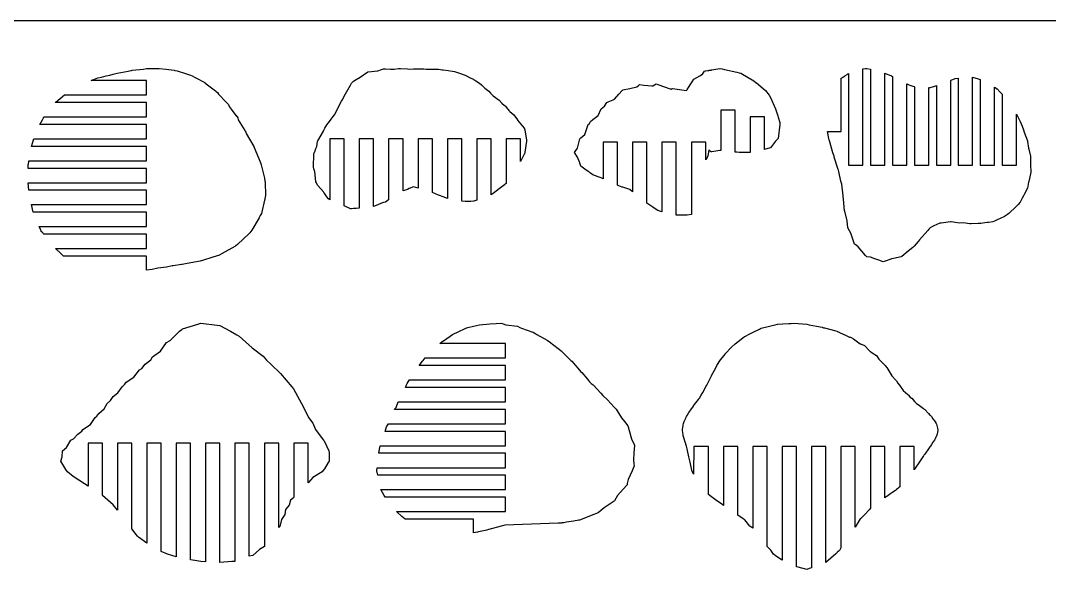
# Model space of a CAD drawing. Header units: metres. Extents: x 0 to 600, y 0 to 300.
# Drawn here: x 211.4 to 426.4, y 185.4 to 300 of the extents above; entities that cross this region are included whole.
import ezdxf

# ---------------------------------------------------------------- set-up
doc = ezdxf.new("R2010")
doc.units = ezdxf.units.M

msp = doc.modelspace()

# ---------------------------------------------------------------- linework, layer by layer
at = {"layer": 'sheet_boundary'}
msp.add_line((0, 300), (600, 300), dxfattribs=at)
at = {"layer": 'X-10-1'}
for p, q in [((352.112934, 287.743742), (353.368977, 288.482995)), ((353.368977, 288.482995), (353.599639, 288.618752)), ((353.599639, 288.618752), (353.91535, 288.804566)), ((353.91535, 288.804566), (354.369368, 289.468612)), ((354.369368, 289.468612), (354.5566, 289.498715)), ((354.5566, 289.498715), (355.021525, 289.573466)), ((355.021525, 289.573466), (355.22749, 289.606581)), ((355.22749, 289.606581), (355.2964, 289.61766)), ((355.2964, 289.61766), (355.307833, 289.619499)), ((355.307833, 289.619499), (355.452597, 289.642774)), ((355.452597, 289.642774), (355.505295, 289.651247)), ((355.505295, 289.651247), (355.69844, 289.682301)), ((355.69844, 289.682301), (355.801676, 289.698899)), ((355.801676, 289.698899), (355.859265, 289.708158)), ((355.859265, 289.708158), (357.533472, 289.977338)), ((357.533472, 289.977338), (357.583556, 290)), ((357.583556, 290), (358.002156, 289.909338)), ((358.002156, 289.909338), (358.480012, 289.805843)), ((358.480012, 289.805843), (361.120101, 289.234044)), ((361.120101, 289.234044), (361.547637, 289.120667)), ((361.547637, 289.120667), (361.569167, 289.114957)), ((361.569167, 289.114957), (361.898476, 289.027629)), ((361.898476, 289.027629), (364.612984, 287.443453)), ((338.741619, 285.835101), (340.212549, 286.152353)), ((340.212549, 286.152353), (340.516021, 286.41796)), ((340.516021, 286.41796), (340.771822, 286.641845)), ((340.771822, 286.641845), (341.681872, 286.544586)), ((341.681872, 286.544586), (343.318399, 286.369686)), ((343.318399, 286.369686), (343.521432, 286.347987)), ((343.521432, 286.347987), (344.21706, 286.814102)), ((344.21706, 286.814102), (344.564215, 286.689028)), ((344.564215, 286.689028), (347.145118, 285.759175)), ((350.731154, 285.627374), (351.761043, 287.204777)), ((351.761043, 287.204777), (352.112934, 287.743742)), ((364.612984, 287.443453), (365.132111, 287.010982)), ((365.132111, 287.010982), (365.176691, 286.973844)), ((365.176691, 286.973844), (367.073371, 285.393769)), ((335.542164, 283.614254), (336.41491, 284.602511)), ((336.41491, 284.602511), (337.113682, 285.393769)), ((337.113682, 285.393769), (337.247618, 285.464402)), ((337.247618, 285.464402), (337.300399, 285.524256)), ((337.300399, 285.524256), (338.741619, 285.835101)), ((347.145118, 285.759175), (347.338074, 285.689657)), ((347.338074, 285.689657), (347.551052, 285.818284)), ((347.551052, 285.818284), (347.57894, 285.814669)), ((347.57894, 285.814669), (347.645203, 285.806078)), ((347.645203, 285.806078), (350.587817, 285.424568)), ((350.587817, 285.424568), (350.610295, 285.442263)), ((350.610295, 285.442263), (350.731154, 285.627374)), ((367.073371, 285.393769), (367.861974, 284.4185)), ((367.861974, 284.4185), (368.092611, 283.933937)), ((368.092611, 283.933937), (369.206504, 281.593667)), ((332.726707, 281.593668), (333.460403, 282.14358)), ((333.460403, 282.14358), (333.941296, 282.904017)), ((333.941296, 282.904017), (334.177636, 283.008871)), ((334.177636, 283.008871), (335.245926, 283.482825)), ((335.245926, 283.482825), (335.542164, 283.614254)), ((331.016718, 279.340235), (332.093274, 280.155658)), ((332.093274, 280.155658), (332.726707, 281.593668)), ((360.733449, 281.273416), (357.733449, 281.273416)), ((357.733449, 281.273416), (357.733449, 272.904171)), ((360.733449, 272.535034), (360.733449, 281.273416)), ((366.876075, 279.93278), (363.876075, 279.93278)), ((363.876075, 279.93278), (363.876075, 272.480947)), ((366.876075, 273.057818), (366.876075, 279.93278)), ((369.206504, 281.593667), (369.644074, 280.079795)), ((369.644074, 280.079795), (369.710855, 279.848754)), ((369.710855, 279.848754), (370.046764, 278.686599)), ((329.360863, 276.233506), (330.032884, 278.307899)), ((330.032884, 278.307899), (330.288713, 278.506526)), ((330.288713, 278.506526), (330.510029, 278.956451)), ((330.510029, 278.956451), (331.016718, 279.340235)), ((370.046764, 278.300459), (369.710855, 275.3853)), ((370.046764, 278.686599), (370.047621, 278.307899)), ((370.047621, 278.307899), (370.046764, 278.300459)), ((327.773567, 273.33452), (328.251675, 275.314085)), ((328.251675, 275.314085), (328.270431, 275.329632)), ((328.270431, 275.329632), (328.517139, 275.534131)), ((328.517139, 275.534131), (329.360863, 276.233506)), ((369.644074, 275.314085), (369.206504, 274.791492)), ((369.710855, 275.3853), (369.644074, 275.314085)), ((327.158111, 272.453277), (327.773567, 273.33452)), ((336.162942, 274.642344), (333.162942, 274.642344)), ((333.162942, 274.642344), (333.162942, 266.985753)), ((336.162942, 265.628572), (336.162942, 274.642344)), ((342.305569, 274.642344), (339.305569, 274.642344)), ((339.305569, 274.642344), (339.305569, 264.261208)), ((342.305569, 261.901784), (342.305569, 274.642344)), ((348.448195, 274.642344), (345.448195, 274.642344)), ((345.448195, 274.642344), (345.448195, 260.047213)), ((348.448195, 259.403456), (348.448195, 274.642344)), ((354.590822, 274.642344), (351.590822, 274.642344)), ((351.590822, 274.642344), (351.590822, 259.485415)), ((354.590822, 270.943787), (354.590822, 274.642344)), ((367.073371, 273.123232), (366.876075, 273.057818)), ((367.861974, 273.384694), (367.073371, 273.123232)), ((368.092611, 273.461162), (367.861974, 273.384694)), ((369.206504, 274.791492), (368.092611, 273.461162)), ((327.773567, 271.472927), (327.158111, 272.453277)), ((328.251675, 270.263815), (327.773567, 271.472927)), ((355.021525, 271.654734), (354.590822, 270.943787)), ((355.22749, 272.977133), (355.021525, 271.654734)), ((355.2964, 272.918056), (355.22749, 272.977133)), ((355.307833, 272.908255), (355.2964, 272.918056)), ((355.452597, 272.784149), (355.307833, 272.908255)), ((355.505295, 272.738971), (355.452597, 272.784149)), ((355.69844, 272.573388), (355.505295, 272.738971)), ((355.801676, 272.590169), (355.69844, 272.573388)), ((355.859265, 272.59953), (355.801676, 272.590169)), ((357.533472, 272.871666), (355.859265, 272.59953)), ((357.583556, 272.879807), (357.533472, 272.871666)), ((357.733449, 272.904171), (357.583556, 272.879807)), ((361.120101, 272.505645), (360.733449, 272.535034)), ((361.547637, 272.473149), (361.120101, 272.505645)), ((361.569167, 272.468063), (361.547637, 272.473149)), ((361.898476, 272.469902), (361.569167, 272.468063)), ((363.876075, 272.480947), (361.898476, 272.469902)), ((328.270431, 270.216382), (328.251675, 270.263815)), ((328.517139, 269.59247), (328.270431, 270.216382)), ((329.360863, 268.988953), (328.517139, 269.59247)), ((330.032884, 268.508256), (329.360863, 268.988953)), ((330.288713, 268.32526), (330.032884, 268.508256)), ((330.510029, 268.166953), (330.288713, 268.32526)), ((331.016718, 267.804518), (330.510029, 268.166953)), ((332.093274, 267.393821), (331.016718, 267.804518)), ((332.726707, 267.152173), (332.093274, 267.393821)), ((333.162942, 266.985753), (332.726707, 267.152173)), ((336.41491, 265.482454), (336.162942, 265.628572)), ((337.113682, 265.248373), (336.41491, 265.482454)), ((337.247618, 265.203506), (337.113682, 265.248373)), ((337.300399, 265.185824), (337.247618, 265.203506)), ((338.741619, 264.70303), (337.300399, 265.185824)), ((339.305569, 264.261208), (338.741619, 264.70303)), ((343.318399, 261.19295), (342.305569, 261.901784)), ((343.521432, 261.051599), (343.318399, 261.19295)), ((344.21706, 260.567303), (343.521432, 261.051599)), ((344.564215, 260.325614), (344.21706, 260.567303)), ((345.448195, 260.047213), (344.564215, 260.325614)), ((350.587817, 259.355783), (348.448195, 259.403456)), ((350.610295, 259.355282), (350.587817, 259.355783)), ((350.731154, 259.347187), (350.610295, 259.355282)), ((351.590822, 259.485415), (350.731154, 259.347187))]:
    msp.add_line(p, q, dxfattribs=at)
at = {"layer": 'X-2'}
for p, q in [((281.553035, 287.681185), (282.351368, 288.208367)), ((282.351368, 288.208367), (284.011822, 289.304855)), ((284.011822, 289.304855), (284.07726, 289.312337)), ((284.07726, 289.312337), (286.077667, 289.541062)), ((286.077667, 289.541062), (286.862991, 289.812668)), ((286.862991, 289.812668), (287.253085, 289.947583)), ((287.253085, 289.947583), (287.640803, 289.928308)), ((287.640803, 289.928308), (288.696993, 289.875799)), ((288.696993, 289.875799), (289.477286, 289.837007)), ((289.477286, 289.837007), (290.424259, 290)), ((290.424259, 290), (290.774389, 289.979894)), ((290.774389, 289.979894), (292.23646, 289.895935)), ((292.23646, 289.895935), (292.593091, 289.875456)), ((292.593091, 289.875456), (293.49586, 289.934709)), ((293.49586, 289.934709), (295.024574, 289.907843)), ((295.024574, 289.907843), (295.669802, 289.896504)), ((295.669802, 289.896504), (296.185039, 289.884952)), ((296.185039, 289.884952), (296.557303, 289.876605)), ((296.557303, 289.876605), (297.263909, 289.862036)), ((297.263909, 289.862036), (298.754932, 289.831293)), ((298.754932, 289.831293), (299.151088, 289.780847)), ((299.151088, 289.780847), (299.525134, 289.733217)), ((299.525134, 289.733217), (299.699011, 289.711076)), ((299.699011, 289.711076), (300.802922, 289.567733)), ((300.802922, 289.567733), (301.708585, 289.450132)), ((301.708585, 289.450132), (302.098361, 289.342726)), ((302.098361, 289.342726), (302.488879, 289.235116)), ((302.488879, 289.235116), (302.930332, 289.11347)), ((302.930332, 289.11347), (304.300374, 288.584279)), ((304.300374, 288.584279), (305.533546, 288.00862)), ((279.06131, 284.198204), (280.372938, 286.53329)), ((280.372938, 286.53329), (280.588936, 286.917831)), ((280.588936, 286.917831), (280.974144, 287.372399)), ((280.974144, 287.372399), (281.553035, 287.681185)), ((305.533546, 288.00862), (306.037417, 287.773408)), ((306.037417, 287.773408), (306.144318, 287.723505)), ((306.144318, 287.723505), (306.544573, 287.406527)), ((306.544573, 287.406527), (307.299658, 286.917832)), ((307.299658, 286.917832), (307.706049, 286.558802)), ((307.706049, 286.558802), (308.453718, 285.898267)), ((278.599555, 283.37708), (279.041672, 284.163282)), ((279.041672, 284.163282), (279.06131, 284.198204)), ((308.453718, 285.898267), (309.290051, 285.281132)), ((309.290051, 285.281132), (309.64469, 284.862782)), ((309.64469, 284.862782), (310.150327, 284.266309)), ((310.150327, 284.266309), (311.396898, 283.377081)), ((276.986756, 280.315561), (278.494658, 283.162139)), ((278.494658, 283.162139), (278.599555, 283.37708)), ((311.396898, 283.377081), (311.971339, 282.726606)), ((311.971339, 282.726606), (312.564406, 282.280722)), ((312.564406, 282.280722), (312.688662, 282.187303)), ((312.688662, 282.187303), (313.190001, 281.570472)), ((276.32438, 279.432194), (276.708, 279.943803)), ((276.708, 279.943803), (276.986756, 280.315561)), ((313.190001, 281.570472), (313.304226, 281.429932)), ((313.304226, 281.429932), (313.480021, 281.21364)), ((313.480021, 281.21364), (313.635609, 281.022209)), ((313.635609, 281.022209), (314.524955, 280.315561)), ((314.524955, 280.315561), (315.268194, 279.265616)), ((274.797969, 277.106161), (274.990889, 277.52607)), ((274.990889, 277.52607), (275.447017, 278.262111)), ((275.447017, 278.262111), (275.761764, 278.681869)), ((275.761764, 278.681869), (276.32438, 279.432194)), ((315.268194, 279.265616), (315.287909, 279.241145)), ((315.287909, 279.241145), (316.669575, 277.52607)), ((316.669575, 277.52607), (316.689947, 277.477107)), ((316.689947, 277.477107), (316.691642, 277.473032)), ((316.691642, 277.473032), (316.712833, 277.388934)), ((316.712833, 277.388934), (316.768539, 277.167855)), ((273.518104, 274.860509), (274.69429, 276.924246)), ((274.69429, 276.924246), (274.797969, 277.106161)), ((279.048507, 275.303169), (276.048507, 275.303169)), ((276.048507, 275.303169), (276.048507, 262.587879)), ((279.048507, 261.31735), (279.048507, 275.303169)), ((285.191134, 275.303169), (282.191134, 275.303169)), ((282.191134, 275.303169), (282.191134, 260.831431)), ((285.191134, 261.155387), (285.191134, 275.303169)), ((291.33376, 275.303169), (288.33376, 275.303169)), ((288.33376, 275.303169), (288.33376, 262.557133)), ((291.33376, 264.45428), (291.33376, 275.303169)), ((297.476387, 275.303169), (294.476387, 275.303169)), ((294.476387, 275.303169), (294.476387, 265.029119)), ((297.476387, 264.092957), (297.476387, 275.303169)), ((303.619014, 275.303169), (300.619014, 275.303169)), ((300.619014, 275.303169), (300.619014, 262.865754)), ((303.619014, 262.275849), (303.619014, 275.303169)), ((309.76164, 275.303169), (306.76164, 275.303169)), ((306.76164, 275.303169), (306.76164, 262.514802)), ((309.76164, 263.606519), (309.76164, 275.303169)), ((315.904267, 275.303169), (312.904267, 275.303169)), ((312.904267, 275.303169), (312.904267, 265.990366)), ((315.904267, 270.602748), (315.904267, 275.303169)), ((316.768539, 277.167855), (316.774167, 277.137174)), ((316.774167, 277.137174), (317.154169, 275.065887)), ((272.886427, 272.608397), (273.149395, 273.263076)), ((273.149395, 273.263076), (273.282393, 273.594187)), ((273.282393, 273.594187), (273.315933, 273.677687)), ((273.315933, 273.677687), (273.493949, 274.719186)), ((273.493949, 274.719186), (273.518104, 274.860509)), ((317.154169, 274.836227), (316.774167, 272.495538)), ((317.154169, 275.065887), (317.158111, 274.860509)), ((317.158111, 274.860509), (317.154169, 274.836227)), ((272.594808, 269.405457), (272.720354, 272.194948)), ((272.720354, 272.194948), (272.840195, 272.4933)), ((272.840195, 272.4933), (272.886427, 272.608397)), ((316.669575, 272.089379), (315.904267, 270.602748)), ((316.689947, 272.128952), (316.669575, 272.089379)), ((316.691642, 272.133841), (316.689947, 272.128952)), ((316.712833, 272.194948), (316.691642, 272.133841)), ((316.768539, 272.467953), (316.712833, 272.194948)), ((316.774167, 272.495538), (316.768539, 272.467953)), ((272.720354, 269.013718), (272.594808, 269.405457)), ((272.840195, 268.639781), (272.720354, 269.013718)), ((272.886427, 268.495525), (272.840195, 268.639781)), ((273.149395, 266.343938), (272.886427, 268.495525)), ((273.282393, 266.093437), (273.149395, 266.343938)), ((273.315933, 266.015144), (273.282393, 266.093437)), ((273.493949, 265.599592), (273.315933, 266.015144)), ((273.518104, 265.572555), (273.493949, 265.599592)), ((274.69429, 264.256055), (273.518104, 265.572555)), ((292.23646, 264.761472), (291.33376, 264.45428)), ((292.593091, 264.903784), (292.23646, 264.761472)), ((293.49586, 265.264029), (292.593091, 264.903784)), ((294.476387, 265.029119), (293.49586, 265.264029)), ((311.396898, 264.842576), (310.150327, 263.900319)), ((311.971339, 265.276783), (311.396898, 264.842576)), ((312.564406, 265.72507), (311.971339, 265.276783)), ((312.688662, 265.822065), (312.564406, 265.72507)), ((312.904267, 265.990366), (312.688662, 265.822065)), ((274.797969, 264.114944), (274.69429, 264.256055)), ((274.990889, 263.852373), (274.797969, 264.114944)), ((275.447017, 263.231569), (274.990889, 263.852373)), ((275.761764, 262.803188), (275.447017, 263.231569)), ((276.048507, 262.587879), (275.761764, 262.803188)), ((288.33376, 262.557133), (287.640803, 262.087724)), ((298.754932, 263.562694), (297.476387, 264.092957)), ((299.151088, 263.398392), (298.754932, 263.562694)), ((299.525134, 263.237903), (299.151088, 263.398392)), ((299.699011, 263.178748), (299.525134, 263.237903)), ((300.619014, 262.865754), (299.699011, 263.178748)), ((306.144318, 262.326296), (306.037417, 262.293653)), ((306.544573, 262.448518), (306.144318, 262.326296)), ((306.76164, 262.514802), (306.544573, 262.448518)), ((310.150327, 263.900319), (309.76164, 263.606519)), ((279.06131, 261.311219), (279.048507, 261.31735)), ((280.372938, 260.683141), (279.06131, 261.311219)), ((280.588936, 260.700757), (280.372938, 260.683141)), ((280.974144, 260.732175), (280.588936, 260.700757)), ((281.553035, 260.779388), (280.974144, 260.732175)), ((282.191134, 260.831431), (281.553035, 260.779388)), ((286.077667, 261.542632), (285.191134, 261.155387)), ((286.862991, 261.885667), (286.077667, 261.542632)), ((287.253085, 261.987004), (286.862991, 261.885667)), ((287.640803, 262.087724), (287.253085, 261.987004)), ((304.300374, 262.253983), (303.619014, 262.275849)), ((305.533546, 262.214407), (304.300374, 262.253983)), ((306.037417, 262.293653), (305.533546, 262.214407))]:
    msp.add_line(p, q, dxfattribs=at)
at = {"layer": 'X-4'}
for p, q in [((369.085477, 236.46811), (369.613279, 236.623825)), ((369.613279, 236.623825), (370.704891, 236.684129)), ((370.704891, 236.684129), (371.989147, 236.755074)), ((371.989147, 236.755074), (372.425854, 236.779199)), ((372.425854, 236.779199), (373.028931, 236.802088)), ((373.028931, 236.802088), (373.903372, 236.733384)), ((373.903372, 236.733384), (375.729565, 236.589901)), ((375.729565, 236.589901), (376.229505, 236.473552)), ((362.733184, 234.0551), (363.790414, 234.580601)), ((363.790414, 234.580601), (364.482042, 234.924377)), ((364.482042, 234.924377), (364.507599, 234.937081)), ((364.507599, 234.937081), (365.809535, 235.584208)), ((365.809535, 235.584208), (366.041258, 235.710457)), ((366.041258, 235.710457), (366.10553, 235.726453)), ((366.10553, 235.726453), (366.12797, 235.732038)), ((366.12797, 235.732038), (366.187646, 235.74689)), ((366.187646, 235.74689), (368.17285, 236.240973)), ((368.17285, 236.240973), (368.726465, 236.378758)), ((368.726465, 236.378758), (369.085477, 236.46811)), ((376.229505, 236.473552), (377.727053, 236.218537)), ((377.727053, 236.218537), (378.93656, 236.012572)), ((378.93656, 236.012572), (379.230278, 235.860816)), ((379.230278, 235.860816), (379.421985, 235.809608)), ((379.421985, 235.809608), (381.757765, 235.185677)), ((381.757765, 235.185677), (382.025976, 235.114032)), ((382.025976, 235.114032), (382.071377, 235.077309)), ((382.071377, 235.077309), (382.444964, 234.924377)), ((382.444964, 234.924377), (382.52551, 234.887347)), ((382.52551, 234.887347), (383.933851, 234.239874)), ((359.97759, 231.838125), (360.754261, 232.480368)), ((360.754261, 232.480368), (361.380271, 232.998027)), ((361.380271, 232.998027), (362.331388, 233.784522)), ((362.331388, 233.784522), (362.723553, 234.050313)), ((362.723553, 234.050313), (362.733184, 234.0551)), ((383.933851, 234.239874), (384.646147, 233.912402)), ((384.646147, 233.912402), (384.87182, 233.871688)), ((384.87182, 233.871688), (384.986025, 233.851085)), ((384.986025, 233.851085), (385.44071, 233.531433)), ((385.44071, 233.531433), (386.889866, 232.512652)), ((386.889866, 232.512652), (386.937923, 232.478867)), ((386.937923, 232.478867), (387.751347, 232.163491)), ((357.648011, 229.129956), (358.431139, 230.099267)), ((358.431139, 230.099267), (358.677701, 230.376506)), ((358.677701, 230.376506), (358.684312, 230.383939)), ((358.684312, 230.383939), (358.686983, 230.386942)), ((358.686983, 230.386942), (359.97759, 231.838125)), ((387.751347, 232.163491), (388.833255, 231.059528)), ((388.833255, 231.059528), (388.974698, 230.915202)), ((388.974698, 230.915202), (389.013627, 230.888843)), ((389.013627, 230.888843), (389.393248, 230.631798)), ((389.393248, 230.631798), (390.245264, 230.05489)), ((390.245264, 230.05489), (390.782059, 229.317045)), ((356.605726, 227.359688), (356.937075, 227.974004)), ((356.937075, 227.974004), (357.648011, 229.129956)), ((390.782059, 229.317045), (391.512236, 228.562103)), ((391.512236, 228.562103), (392.081044, 227.974003)), ((392.081044, 227.974003), (392.302975, 227.685804)), ((354.842168, 223.901352), (355.783987, 225.832875)), ((355.783987, 225.832875), (355.80088, 225.86752)), ((355.80088, 225.86752), (356.605726, 227.359688)), ((392.302975, 227.685804), (392.431707, 227.569668)), ((392.431707, 227.569668), (393.290802, 226.143309)), ((393.290802, 226.143309), (393.469969, 225.845838)), ((393.469969, 225.845838), (394.234459, 224.98255)), ((354.012371, 222.371901), (354.70693, 223.652088)), ((354.70693, 223.652088), (354.842168, 223.901352)), ((394.234459, 224.98255), (394.445425, 224.74432)), ((394.445425, 224.74432), (394.717072, 224.312626)), ((394.717072, 224.312626), (395.010202, 223.968535)), ((395.010202, 223.968535), (395.067435, 223.901352)), ((395.067435, 223.901352), (395.853382, 222.746946)), ((353.290057, 221.186132), (353.640189, 221.760917)), ((353.640189, 221.760917), (354.012371, 222.371901)), ((395.853382, 222.746946), (396.837192, 221.89315)), ((396.837192, 221.89315), (396.933161, 221.787402)), ((396.933161, 221.787402), (397.260528, 221.426675)), ((351.704129, 219.027261), (352.003275, 219.478559)), ((352.003275, 219.478559), (352.060514, 219.564911)), ((352.060514, 219.564911), (352.240948, 219.800955)), ((352.240948, 219.800955), (353.05235, 220.862437)), ((353.05235, 220.862437), (353.251891, 221.123479)), ((353.251891, 221.123479), (353.290057, 221.186132)), ((397.260528, 221.426675), (397.578326, 221.16871)), ((397.578326, 221.16871), (397.634048, 221.123478)), ((397.634048, 221.123478), (398.235076, 220.488637)), ((398.235076, 220.488637), (398.636016, 220.065141)), ((398.636016, 220.065141), (398.957404, 219.835735)), ((398.957404, 219.835735), (399.559476, 219.405979)), ((399.559476, 219.405979), (400.088069, 219.028672)), ((350.45513, 217.080174), (350.563462, 217.321724)), ((350.563462, 217.321724), (350.718988, 217.567449)), ((350.718988, 217.567449), (350.786368, 217.673907)), ((350.786368, 217.673907), (351.084899, 218.145571)), ((351.084899, 218.145571), (351.089469, 218.152792)), ((351.089469, 218.152792), (351.328137, 218.529876)), ((351.328137, 218.529876), (351.366866, 218.591068)), ((351.366866, 218.591068), (351.395954, 218.628688)), ((351.395954, 218.628688), (351.425555, 218.666972)), ((351.425555, 218.666972), (351.674165, 218.988508)), ((351.674165, 218.988508), (351.704129, 219.027261)), ((400.088069, 219.028672), (400.090045, 219.027262)), ((400.090045, 219.027262), (400.170058, 218.937077)), ((400.170058, 218.937077), (400.253995, 218.872469)), ((400.253995, 218.872469), (400.346607, 218.801184)), ((400.346607, 218.801184), (401.134479, 217.970754)), ((401.134479, 217.970754), (401.450928, 217.637211)), ((401.450928, 217.637211), (401.546404, 217.549158)), ((401.546404, 217.549158), (401.793011, 217.321724)), ((401.793011, 217.321724), (402.084643, 216.8583)), ((349.725443, 214.503362), (349.83636, 215.177183)), ((349.83636, 215.177183), (349.856068, 215.296912)), ((349.856068, 215.296912), (349.893335, 215.59288)), ((349.893335, 215.59288), (349.925336, 215.847026)), ((349.925336, 215.847026), (350.101411, 216.258648)), ((350.101411, 216.258648), (350.281848, 216.680467)), ((350.281848, 216.680467), (350.40526, 216.968975)), ((350.40526, 216.968975), (350.45513, 217.080174)), ((402.084643, 216.8583), (402.375554, 216.396023)), ((402.375554, 216.396023), (402.515549, 216.199593)), ((402.515549, 216.199593), (402.766823, 215.847026)), ((402.766823, 215.847026), (402.794742, 215.730617)), ((402.794742, 215.730617), (402.923806, 215.192468)), ((402.923806, 215.192468), (402.991427, 214.883078)), ((349.83636, 213.908287), (349.725443, 214.503362)), ((349.856068, 213.66999), (349.83636, 213.908287)), ((349.893335, 213.219393), (349.856068, 213.66999)), ((349.925336, 213.133104), (349.893335, 213.219393)), ((350.101411, 212.658326), (349.925336, 213.133104)), ((402.766823, 213.160932), (402.515549, 212.634766)), ((402.794742, 213.219393), (402.766823, 213.160932)), ((402.923806, 213.706377), (402.794742, 213.219393)), ((402.991427, 213.961521), (402.923806, 213.706377)), ((402.991427, 214.883078), (403.074418, 214.503362)), ((403.074418, 214.503362), (402.991427, 213.961521)), ((350.281848, 211.935424), (350.101411, 212.658326)), ((350.40526, 211.591947), (350.281848, 211.935424)), ((350.45513, 211.453149), (350.40526, 211.591947)), ((350.563462, 211.099491), (350.45513, 211.453149)), ((350.718988, 210.591759), (350.563462, 211.099491)), ((352.139586, 211.068154), (352.003275, 205.315307)), ((355.139586, 211.068154), (352.139586, 211.068154)), ((355.139586, 201.071563), (355.139586, 211.068154)), ((361.282212, 211.068154), (358.282212, 211.068154)), ((358.282212, 211.068154), (358.282212, 198.745075)), ((361.282212, 196.710107), (361.282212, 211.068154)), ((367.424839, 211.068154), (364.424839, 211.068154)), ((364.424839, 211.068154), (364.424839, 194.00153)), ((367.424839, 190.188575), (367.424839, 211.068154)), ((373.567465, 211.068154), (370.567465, 211.068154)), ((370.567465, 211.068154), (370.567465, 187.357536)), ((373.567465, 185.915638), (373.567465, 211.068154)), ((379.710092, 211.068154), (376.710092, 211.068154)), ((376.710092, 211.068154), (376.710092, 185.722017)), ((379.710092, 186.837129), (379.710092, 211.068154)), ((385.852719, 211.068154), (382.852719, 211.068154)), ((382.852719, 211.068154), (382.852719, 189.875321)), ((385.852719, 194.248138), (385.852719, 211.068154)), ((391.995345, 211.068154), (388.995345, 211.068154)), ((388.995345, 211.068154), (388.995345, 198.135822)), ((391.995345, 200.322017), (391.995345, 211.068154)), ((398.137972, 211.068154), (395.137972, 211.068154)), ((395.137972, 211.068154), (395.137972, 202.665858)), ((398.137972, 206.207072), (398.137972, 211.068154)), ((401.450928, 211.008865), (401.134479, 210.591759)), ((401.546404, 211.134711), (401.450928, 211.008865)), ((401.793011, 211.501576), (401.546404, 211.134711)), ((402.084643, 211.935424), (401.793011, 211.501576)), ((402.375554, 212.407559), (402.084643, 211.935424)), ((402.515549, 212.634766), (402.375554, 212.407559)), ((350.786368, 210.225198), (350.718988, 210.591759)), ((351.084899, 208.918901), (350.786368, 210.225198)), ((351.089469, 208.898173), (351.084899, 208.918901)), ((351.328137, 207.815723), (351.089469, 208.898173)), ((400.088069, 209.117062), (399.559476, 208.28786)), ((400.090045, 209.119918), (400.088069, 209.117062)), ((400.170058, 209.235556), (400.090045, 209.119918)), ((400.253995, 209.356864), (400.170058, 209.235556)), ((400.346607, 209.486754), (400.253995, 209.356864)), ((401.134479, 210.591759), (400.346607, 209.486754)), ((351.366866, 207.648621), (351.328137, 207.815723)), ((351.395954, 207.523118), (351.366866, 207.648621)), ((351.425555, 207.411524), (351.395954, 207.523118)), ((351.674165, 206.13746), (351.425555, 207.411524)), ((398.636016, 206.944466), (398.235076, 206.361802)), ((398.957404, 207.411524), (398.636016, 206.944466)), ((399.559476, 208.28786), (398.957404, 207.411524)), ((351.704129, 206.062607), (351.674165, 206.13746)), ((352.003275, 205.315307), (351.704129, 206.062607)), ((398.235076, 206.361802), (398.137972, 206.207072)), ((394.717072, 202.292727), (394.445425, 202.065956)), ((395.010202, 202.537432), (394.717072, 202.292727)), ((395.067435, 202.594959), (395.010202, 202.537432)), ((395.137972, 202.665858), (395.067435, 202.594959)), ((355.783987, 200.555622), (355.139586, 201.071563)), ((355.80088, 200.542827), (355.783987, 200.555622)), ((356.605726, 199.93324), (355.80088, 200.542827)), ((392.081044, 200.382893), (391.995345, 200.322017)), ((392.302975, 200.540539), (392.081044, 200.382893)), ((392.431707, 200.631983), (392.302975, 200.540539)), ((393.290802, 201.242234), (392.431707, 200.631983)), ((393.469969, 201.365191), (393.290802, 201.242234)), ((394.234459, 201.889842), (393.469969, 201.365191)), ((394.445425, 202.065956), (394.234459, 201.889842)), ((356.937075, 199.698405), (356.605726, 199.93324)), ((357.648011, 199.194548), (356.937075, 199.698405)), ((358.282212, 198.745075), (357.648011, 199.194548)), ((388.833255, 197.917525), (387.751347, 196.809266)), ((388.974698, 198.108015), (388.833255, 197.917525)), ((388.995345, 198.135822), (388.974698, 198.108015)), ((361.380271, 196.623924), (361.282212, 196.710107)), ((362.331388, 196.001261), (361.380271, 196.623924)), ((362.723553, 195.744524), (362.331388, 196.001261)), ((362.733184, 195.738218), (362.723553, 195.744524)), ((363.790414, 194.433705), (362.733184, 195.738218)), ((386.889866, 195.926803), (385.852719, 194.248138)), ((386.937923, 195.97603), (386.889866, 195.926803)), ((387.751347, 196.809266), (386.937923, 195.97603)), ((364.424839, 194.00153), (363.790414, 194.433705)), ((368.17285, 189.386971), (367.424839, 190.188575)), ((368.726465, 188.572451), (368.17285, 189.386971)), ((382.444964, 189.30546), (382.071377, 188.963234)), ((382.52551, 189.379245), (382.444964, 189.30546)), ((382.852719, 189.875321), (382.52551, 189.379245)), ((369.085477, 188.335531), (368.726465, 188.572451)), ((369.613279, 187.987224), (369.085477, 188.335531)), ((370.567465, 187.357536), (369.613279, 187.987224)), ((381.757765, 188.675949), (379.710092, 186.837129)), ((382.025976, 188.921644), (381.757765, 188.675949)), ((382.071377, 188.963234), (382.025976, 188.921644)), ((373.903372, 185.855555), (373.567465, 185.915638)), ((375.729565, 185.396721), (373.903372, 185.855555)), ((376.229505, 185.562579), (375.729565, 185.396721)), ((376.710092, 185.722017), (376.229505, 185.562579))]:
    msp.add_line(p, q, dxfattribs=at)
at = {"layer": 'X-9'}
for p, q in [((245.247657, 235.59959), (248.451381, 236.584721)), ((248.451381, 236.584721), (249.094508, 236.802088)), ((249.094508, 236.802088), (252.467694, 236.42271)), ((242.691985, 233.19578), (244.628411, 235.128567)), ((244.628411, 235.128567), (245.107499, 235.469054)), ((245.107499, 235.469054), (245.247657, 235.59959)), ((252.467694, 236.42271), (253.026053, 236.311623)), ((253.026053, 236.311623), (255.307665, 235.128568)), ((255.307665, 235.128568), (256.637105, 234.350331)), ((256.637105, 234.350331), (257.088775, 234.090518)), ((240.655958, 230.945249), (241.902014, 232.773368)), ((241.902014, 232.773368), (242.691985, 233.19578)), ((257.088775, 234.090518), (259.828263, 231.651925)), ((238.995166, 229.803396), (240.655958, 230.945249)), ((259.828263, 231.651925), (262.090383, 229.890829)), ((236.763288, 227.341602), (237.482294, 228.245459)), ((237.482294, 228.245459), (238.606841, 229.145383)), ((238.606841, 229.145383), (238.995166, 229.803396)), ((262.090383, 229.890829), (262.833965, 229.097917)), ((262.833965, 229.097917), (263.738862, 228.245459)), ((263.738862, 228.245459), (265.713942, 226.297089)), ((235.059283, 225.534814), (236.248998, 227.099976)), ((236.248998, 227.099976), (236.763288, 227.341602)), ((265.713942, 226.297089), (268.112678, 223.550629)), ((232.618552, 223.550629), (233.174001, 224.04831)), ((233.174001, 224.04831), (233.494432, 224.489935)), ((233.494432, 224.489935), (235.059283, 225.534814)), ((230.189583, 220.649631), (230.733856, 221.504574)), ((230.733856, 221.504574), (231.706766, 222.277937)), ((231.706766, 222.277937), (232.618552, 223.550629)), ((268.112678, 223.550629), (268.447213, 223.091252)), ((268.447213, 223.091252), (270.141997, 220.007852)), ((228.907585, 218.927678), (229.532021, 220.007853)), ((229.532021, 220.007853), (230.189583, 220.649631)), ((270.141997, 220.007852), (270.878386, 218.592844)), ((227.016619, 217.125358), (227.377335, 217.400246)), ((227.377335, 217.400246), (227.736347, 217.941342)), ((227.736347, 217.941342), (228.907585, 218.927678)), ((270.878386, 218.592844), (271.582402, 217.125357)), ((224.447554, 214.633), (226.054693, 215.688164)), ((226.054693, 215.688164), (227.016619, 217.125358)), ((271.582402, 217.125357), (272.456174, 215.925868)), ((272.456174, 215.925868), (273.047468, 214.632999)), ((222.446862, 212.6531), (223.373478, 213.663231)), ((223.373478, 213.663231), (224.217854, 214.244212)), ((224.217854, 214.244212), (224.447554, 214.633)), ((273.047468, 214.632999), (274.45578, 212.732413)), ((220.185075, 210.192087), (220.996325, 210.863822)), ((220.996325, 210.863822), (221.922533, 212.362099)), ((221.922533, 212.362099), (222.446862, 212.6531)), ((228.504529, 211.762249), (225.504529, 211.762249)), ((225.504529, 211.762249), (225.504529, 202.809347)), ((228.504529, 200.801808), (228.504529, 211.762249)), ((234.647156, 211.762249), (231.647156, 211.762249)), ((231.647156, 211.762249), (231.647156, 197.79375)), ((234.647156, 193.868412), (234.647156, 211.762249)), ((240.789782, 211.762249), (237.789782, 211.762249)), ((237.789782, 211.762249), (237.789782, 190.879419)), ((240.789782, 189.112567), (240.789782, 211.762249)), ((246.932409, 211.762249), (243.932409, 211.762249)), ((243.932409, 211.762249), (243.932409, 188.027081)), ((246.932409, 187.418123), (246.932409, 211.762249)), ((253.075035, 211.762249), (250.075035, 211.762249)), ((250.075035, 211.762249), (250.075035, 187.003943)), ((253.075035, 186.820258), (253.075035, 211.762249)), ((259.217662, 211.762249), (256.217662, 211.762249)), ((256.217662, 211.762249), (256.217662, 187.068344)), ((259.217662, 188.13579), (259.217662, 211.762249)), ((265.360289, 211.762249), (262.360289, 211.762249)), ((262.360289, 211.762249), (262.360289, 190.169342)), ((265.360289, 194.116522), (265.360289, 211.762249)), ((271.502915, 211.762249), (268.502915, 211.762249)), ((268.502915, 211.762249), (268.502915, 200.515214)), ((271.502915, 203.462212), (271.502915, 211.762249)), ((274.45578, 212.732413), (274.732549, 212.362099)), ((274.732549, 212.362099), (274.836612, 212.24291)), ((274.836612, 212.24291), (275.798752, 210.192087)), ((219.824857, 208.022076), (220.078669, 208.885963)), ((220.078669, 208.885963), (220.185075, 210.192087)), ((275.798752, 210.192087), (275.886051, 209.797961)), ((275.886051, 209.797961), (275.868624, 208.022076)), ((220.880737, 206.282366), (219.824857, 208.022076)), ((275.68191, 207.743339), (274.951043, 206.370349)), ((275.868624, 208.022076), (275.68191, 207.743339)), ((221.247506, 205.751175), (220.880737, 206.282366)), ((222.414055, 204.829899), (221.247506, 205.751175)), ((224.798018, 203.258817), (222.414055, 204.829899)), ((272.456553, 204.596151), (271.502915, 203.462212)), ((274.410334, 205.751176), (272.456553, 204.596151)), ((274.55984, 205.952239), (274.410334, 205.751176)), ((274.951043, 206.370349), (274.55984, 205.952239)), ((225.504529, 202.809347), (224.798018, 203.258817)), ((229.099532, 200.376322), (228.504529, 200.801808)), ((230.728856, 198.871606), (229.099532, 200.376322)), ((268.445687, 200.376322), (267.790676, 199.825063)), ((268.502915, 200.515214), (268.445687, 200.376322)), ((231.647156, 197.79375), (230.728856, 198.871606)), ((266.776937, 197.939713), (266.60909, 196.833546)), ((267.516481, 198.781527), (266.776937, 197.939713)), ((267.790676, 199.825063), (267.516481, 198.781527)), ((265.90721, 195.813641), (265.558907, 194.361938)), ((266.60909, 196.833546), (265.90721, 195.813641)), ((235.570506, 192.658092), (234.647156, 193.868412)), ((265.558907, 194.361938), (265.360289, 194.116522)), ((235.848928, 192.341557), (235.570506, 192.658092)), ((236.086, 192.138716), (235.848928, 192.341557)), ((237.789782, 190.879419), (236.086, 192.138716)), ((261.322379, 189.542107), (259.972294, 188.312577)), ((262.360289, 190.169342), (261.322379, 189.542107)), ((242.121158, 188.597894), (240.789782, 189.112567)), ((243.932409, 188.027081), (242.121158, 188.597894)), ((248.245254, 187.178468), (246.932409, 187.418123)), ((249.094508, 187.0797), (248.245254, 187.178468)), ((250.075035, 187.003943), (249.094508, 187.0797)), ((255.578496, 187.068463), (253.075035, 186.820258)), ((256.217662, 187.068344), (255.578496, 187.068463)), ((259.972294, 188.312577), (259.217662, 188.13579))]:
    msp.add_line(p, q, dxfattribs=at)
at = {"layer": 'Z-3'}
for p, q in [((383.022703, 288.042415), (383.280044, 288.210248)), ((383.280044, 288.210248), (383.333743, 288.245269)), ((383.333743, 288.245269), (383.372619, 288.270623)), ((383.372619, 288.270623), (383.615251, 288.428862)), ((383.615251, 288.428862), (383.630812, 288.439011)), ((383.630812, 288.439011), (384.149617, 288.777364)), ((384.149617, 288.777364), (384.27363, 288.858242)), ((384.27363, 288.858242), (384.449463, 288.972917)), ((384.449463, 288.972917), (384.449463, 269.838229)), ((387.449463, 289.894369), (387.982139, 290)), ((387.449463, 269.838229), (387.449463, 289.894369)), ((387.982139, 290), (388.223782, 289.961847)), ((388.223782, 289.961847), (388.999229, 289.839413)), ((388.999229, 289.839413), (389.032595, 289.834145)), ((389.032595, 289.834145), (389.032595, 269.838229)), ((392.032595, 269.838229), (392.032595, 289.019051)), ((392.032595, 289.019051), (392.102608, 288.986415)), ((392.102608, 288.986415), (393.246683, 288.559765)), ((393.246683, 288.559765), (393.422222, 288.463732)), ((393.422222, 288.463732), (393.615727, 288.35787)), ((393.615727, 288.35787), (393.615727, 269.838229)), ((410.365125, 269.838229), (410.365125, 288.179958)), ((410.365125, 288.179958), (411.545182, 287.833719)), ((382.86633, 287.940432), (382.873835, 287.945327)), ((382.86633, 276.828841), (382.86633, 287.940432)), ((382.873835, 287.945327), (383.022703, 288.042415)), ((396.615727, 269.838229), (396.615727, 286.819604)), ((396.615727, 286.819604), (396.928137, 286.634962)), ((396.928137, 286.634962), (397.248418, 286.540151)), ((397.248418, 286.540151), (397.877535, 286.307678)), ((397.877535, 286.307678), (398.129484, 286.214577)), ((398.129484, 286.214577), (398.19886, 286.196906)), ((398.19886, 286.196906), (398.19886, 269.838229)), ((401.19886, 286.009767), (401.238997, 286.01175)), ((401.19886, 269.838229), (401.19886, 286.009767)), ((401.238997, 286.01175), (401.420735, 285.991989)), ((401.420735, 285.991989), (401.467898, 286.007178)), ((401.467898, 286.007178), (401.979055, 286.171809)), ((401.979055, 286.171809), (402.255861, 286.260962)), ((402.255861, 286.260962), (402.781992, 286.454)), ((402.781992, 286.454), (402.781992, 269.838229)), ((405.781992, 287.518338), (405.855003, 287.546492)), ((405.781992, 269.838229), (405.781992, 287.518338)), ((405.855003, 287.546492), (406.712052, 287.876979)), ((406.712052, 287.876979), (407.365125, 287.959697)), ((407.365125, 287.959697), (407.365125, 269.838229)), ((411.545182, 287.833719), (411.948257, 287.715453)), ((411.948257, 287.715453), (411.948257, 269.838229)), ((414.948257, 269.838229), (414.948257, 286.10216)), ((414.948257, 286.10216), (415.525315, 285.741774)), ((415.525315, 285.741774), (416.116059, 285.058728)), ((416.116059, 285.058728), (416.531389, 284.632395)), ((416.531389, 284.632395), (416.531389, 269.838229)), ((419.531389, 269.838229), (419.531389, 280.477789)), ((419.531389, 280.477789), (419.848095, 279.760106)), ((419.848095, 279.760106), (420.270088, 278.908991)), ((420.270088, 278.908991), (420.745482, 277.950173)), ((420.745482, 277.950173), (420.973312, 277.22005)), ((380.307998, 275.398076), (380.047621, 276.828841)), ((380.047621, 276.828841), (382.86633, 276.828841)), ((380.389456, 275.069979), (380.307998, 275.398076)), ((420.973312, 277.22005), (421.14145, 276.681219)), ((421.14145, 276.681219), (421.800218, 274.891555)), ((380.493657, 274.650276), (380.389456, 275.069979)), ((380.720153, 273.89176), (380.493657, 274.650276)), ((381.160338, 272.417624), (380.720153, 273.89176)), ((421.800218, 274.891555), (421.829718, 274.722504)), ((421.829718, 274.722504), (422.070053, 273.345225)), ((422.070053, 273.345225), (422.107159, 273.182962)), ((422.107159, 273.182962), (422.4559, 271.657934)), ((381.400179, 271.657934), (381.160338, 272.417624)), ((381.442087, 271.497379), (381.400179, 271.657934)), ((382.24882, 268.930141), (381.442087, 271.497379)), ((422.4559, 271.657934), (422.457765, 269.849808)), ((382.305381, 268.742151), (382.24882, 268.930141)), ((384.449463, 269.838229), (387.449463, 269.838229)), ((389.032595, 269.838229), (392.032595, 269.838229)), ((393.615727, 269.838229), (396.615727, 269.838229)), ((398.19886, 269.838229), (401.19886, 269.838229)), ((402.781992, 269.838229), (405.781992, 269.838229)), ((407.365125, 269.838229), (410.365125, 269.838229)), ((411.948257, 269.838229), (414.948257, 269.838229)), ((416.531389, 269.838229), (419.531389, 269.838229)), ((422.457765, 269.849808), (422.528014, 268.314616)), ((382.38815, 268.467052), (382.305381, 268.742151)), ((382.826314, 266.483449), (382.38815, 268.467052)), ((422.4559, 267.991914), (422.107159, 266.431343)), ((422.457765, 268.00026), (422.4559, 267.991914)), ((422.528014, 268.314616), (422.457765, 268.00026)), ((382.873835, 266.268317), (382.826314, 266.483449)), ((383.022703, 265.832142), (382.873835, 266.268317)), ((383.280044, 263.43914), (383.022703, 265.832142)), ((421.800218, 264.974264), (421.14145, 263.701615)), ((421.829718, 265.031253), (421.800218, 264.974264)), ((422.070053, 266.24409), (421.829718, 265.031253)), ((422.107159, 266.431343), (422.070053, 266.24409)), ((383.333743, 263.310635), (383.280044, 263.43914)), ((383.372619, 262.678974), (383.333743, 263.310635)), ((383.615251, 260.250731), (383.372619, 262.678974)), ((420.745482, 262.951238), (420.270088, 262.063262)), ((420.973312, 263.376795), (420.745482, 262.951238)), ((421.14145, 263.701615), (420.973312, 263.376795)), ((383.630812, 260.190342), (383.615251, 260.250731)), ((384.149617, 258.176931), (383.630812, 260.190342)), ((419.194412, 260.896864), (418.211268, 259.974298)), ((419.378867, 261.096877), (419.194412, 260.896864)), ((419.848095, 261.605678), (419.378867, 261.096877)), ((420.270088, 262.063262), (419.848095, 261.605678)), ((384.27363, 256.744447), (384.149617, 258.176931)), ((414.927181, 258.129082), (414.606117, 257.993517)), ((415.525315, 258.406168), (414.927181, 258.129082)), ((416.116059, 258.679831), (415.525315, 258.406168)), ((416.997557, 259.088186), (416.116059, 258.679831)), ((417.666929, 259.529811), (416.997557, 259.088186)), ((417.904927, 259.686833), (417.666929, 259.529811)), ((418.211268, 259.974298), (417.904927, 259.686833)), ((384.995572, 255.44538), (384.27363, 256.744447)), ((400.997692, 256.138845), (399.278138, 254.191983)), ((401.238997, 256.424022), (400.997692, 256.138845)), ((401.420735, 256.638801), (401.238997, 256.424022)), ((401.467898, 256.694539), (401.420735, 256.638801)), ((401.979055, 257.013185), (401.467898, 256.694539)), ((402.255861, 257.139584), (401.979055, 257.013185)), ((403.527708, 257.720352), (402.255861, 257.139584)), ((403.731651, 257.710523), (403.527708, 257.720352)), ((403.809716, 257.721034), (403.731651, 257.710523)), ((404.78063, 257.851752), (403.809716, 257.721034)), ((405.715665, 257.97764), (404.78063, 257.851752)), ((405.745392, 257.975373), (405.715665, 257.97764)), ((405.855003, 257.967713), (405.745392, 257.975373)), ((406.712052, 257.840689), (405.855003, 257.967713)), ((407.649049, 257.701817), (406.712052, 257.840689)), ((408.374809, 257.752574), (407.649049, 257.701817)), ((409.75846, 257.578239), (408.374809, 257.752574)), ((409.908567, 257.581351), (409.75846, 257.578239)), ((409.949582, 257.582202), (409.908567, 257.581351)), ((410.036449, 257.584003), (409.949582, 257.582202)), ((411.545182, 257.615289), (410.036449, 257.584003)), ((412.106205, 257.628187), (411.545182, 257.615289)), ((412.923742, 257.741838), (412.106205, 257.628187)), ((413.398638, 257.807856), (412.923742, 257.741838)), ((413.673303, 257.846039), (413.398638, 257.807856)), ((414.606117, 257.993517), (413.673303, 257.846039)), ((385.016215, 255.383946), (384.995572, 255.44538)), ((385.713536, 253.30872), (385.016215, 255.383946)), ((399.015358, 253.894467), (398.129484, 252.905317)), ((399.084633, 253.972898), (399.015358, 253.894467)), ((399.278138, 254.191983), (399.084633, 253.972898)), ((386.02823, 253.070724), (385.713536, 253.30872)), ((386.457854, 252.745809), (386.02823, 253.070724)), ((387.982139, 250.94601), (386.457854, 252.745809)), ((396.928137, 251.84273), (395.56848, 250.723858)), ((397.248418, 252.106291), (396.928137, 251.84273)), ((397.877535, 252.623996), (397.248418, 252.106291)), ((398.129484, 252.905317), (397.877535, 252.623996)), ((388.223782, 250.66069), (387.982139, 250.94601)), ((388.999229, 250.568872), (388.223782, 250.66069)), ((389.934743, 250.237478), (388.999229, 250.568872)), ((390.77488, 249.939872), (389.934743, 250.237478)), ((391.694923, 249.613959), (390.77488, 249.939872)), ((392.102608, 249.767109), (391.694923, 249.613959)), ((393.246683, 250.196891), (392.102608, 249.767109)), ((393.422222, 250.262834), (393.246683, 250.196891)), ((393.840583, 250.3527), (393.422222, 250.262834)), ((395.422638, 250.692531), (393.840583, 250.3527)), ((395.56848, 250.723858), (395.422638, 250.692531))]:
    msp.add_line(p, q, dxfattribs=at)
at = {"layer": 'Z-4'}
for p, q in [((307.31538, 236.488153), (309.460287, 236.661659)), ((309.460287, 236.661659), (310.790593, 236.740184)), ((310.790593, 236.740184), (311.839309, 236.802088)), ((311.839309, 236.802088), (312.036899, 236.740184)), ((312.036899, 236.740184), (312.287544, 236.661659)), ((312.287544, 236.661659), (312.841357, 236.488153)), ((299.975617, 233.288116), (301.692512, 234.441079)), ((301.692512, 234.441079), (301.932074, 234.560526)), ((301.932074, 234.560526), (302.700275, 234.943557)), ((302.700275, 234.943557), (302.717168, 234.951202)), ((302.717168, 234.951202), (304.490297, 235.753657)), ((304.490297, 235.753657), (304.880688, 235.930334)), ((304.880688, 235.930334), (306.028763, 236.164401)), ((306.028763, 236.164401), (306.032434, 236.165325)), ((306.032434, 236.165325), (307.31538, 236.488153)), ((312.841357, 236.488153), (315.274994, 236.165325)), ((315.274994, 236.165325), (315.276779, 236.164401)), ((315.276779, 236.164401), (315.728988, 235.930334)), ((315.728988, 235.930334), (316.070321, 235.753657)), ((316.070321, 235.753657), (318.495907, 234.951202)), ((318.495907, 234.951202), (318.507538, 234.943557)), ((318.507538, 234.943557), (319.090257, 234.560526)), ((319.090257, 234.560526), (319.309981, 234.441079)), ((319.309981, 234.441079), (321.430867, 233.288116)), ((299.00922, 232.555883), (299.538466, 232.98117)), ((312.774497, 232.555883), (299.00922, 232.555883)), ((299.538466, 232.98117), (299.639818, 233.062614)), ((299.639818, 233.062614), (299.975617, 233.288116)), ((312.774497, 229.555883), (312.774497, 232.555883)), ((321.430867, 233.288116), (321.748475, 233.062614)), ((321.748475, 233.062614), (321.863184, 232.98117)), ((321.863184, 232.98117), (322.578473, 232.42614)), ((322.578473, 232.42614), (324.051548, 231.283105)), ((324.051548, 231.283105), (324.359935, 231.070686)), ((324.359935, 231.070686), (324.741294, 230.684486)), ((324.741294, 230.684486), (325.373884, 230.043866)), ((294.679624, 227.972751), (294.694855, 227.992183)), ((312.774497, 227.972751), (294.679624, 227.972751)), ((294.694855, 227.992183), (295.42802, 228.890584)), ((295.42802, 228.890584), (295.544495, 229.03331)), ((295.544495, 229.03331), (295.970956, 229.555883)), ((295.970956, 229.555883), (312.774497, 229.555883)), ((312.774497, 224.972751), (312.774497, 227.972751)), ((325.373884, 230.043866), (326.371772, 229.03331)), ((326.371772, 229.03331), (326.591765, 228.890584)), ((326.591765, 228.890584), (327.350867, 227.992183)), ((327.350867, 227.992183), (327.844251, 227.408261)), ((327.844251, 227.408261), (328.487219, 226.647306)), ((328.487219, 226.647306), (328.701728, 226.508219)), ((328.701728, 226.508219), (329.863606, 225.130002)), ((291.824334, 223.389619), (292.079681, 223.913607)), ((292.079681, 223.913607), (292.229086, 224.220197)), ((292.229086, 224.220197), (292.408902, 224.589191)), ((292.408902, 224.589191), (292.695683, 224.972751)), ((292.695683, 224.972751), (312.774497, 224.972751)), ((329.863606, 225.130002), (330.319527, 224.589191)), ((330.319527, 224.589191), (330.6306, 224.220197)), ((330.6306, 224.220197), (331.049367, 223.913607)), ((331.049367, 223.913607), (332.645811, 222.194298)), ((312.774497, 223.389619), (291.824334, 223.389619)), ((312.774497, 220.389619), (312.774497, 223.389619)), ((332.645811, 222.194298), (333.093131, 221.712551)), ((333.093131, 221.712551), (333.184896, 221.624184)), ((333.184896, 221.624184), (333.962824, 220.875057)), ((289.869771, 219.237575), (290.32394, 220.389619)), ((290.32394, 220.389619), (312.774497, 220.389619)), ((333.962824, 220.875057), (335.498868, 219.237575)), ((289.551673, 218.806486), (289.58631, 218.853428)), ((312.774497, 218.806486), (289.551673, 218.806486)), ((289.58631, 218.853428), (289.869771, 219.237575)), ((312.774497, 215.806486), (312.774497, 218.806486)), ((335.498868, 219.237575), (335.859218, 218.853428)), ((335.859218, 218.853428), (336.084378, 218.508273)), ((336.084378, 218.508273), (337.014712, 217.082131)), ((287.619125, 214.223354), (287.887113, 215.166009)), ((287.887113, 215.166009), (288.007502, 215.356318)), ((288.007502, 215.356318), (288.292277, 215.806486)), ((288.292277, 215.806486), (312.774497, 215.806486)), ((337.014712, 217.082131), (337.649169, 216.250281)), ((337.649169, 216.250281), (338.330999, 215.356318)), ((338.330999, 215.356318), (338.383354, 215.166009)), ((338.383354, 215.166009), (338.942634, 213.133036)), ((312.774497, 214.223354), (287.619125, 214.223354)), ((312.774497, 211.223354), (312.774497, 214.223354)), ((338.942634, 213.133036), (339.071488, 212.664656)), ((286.265209, 209.735238), (286.549145, 211.223354)), ((286.549145, 211.223354), (312.774497, 211.223354)), ((339.071488, 212.664656), (339.631749, 211.479466)), ((339.725443, 211.281263), (339.599426, 209.735238)), ((339.631749, 211.479466), (339.725443, 211.281263)), ((286.250473, 209.640222), (286.265209, 209.735238)), ((312.774497, 209.640222), (286.250473, 209.640222)), ((312.774497, 206.640222), (312.774497, 209.640222)), ((339.599426, 209.735238), (339.473108, 208.185514)), ((285.886051, 206.008941), (285.897073, 206.640222)), ((285.897073, 206.640222), (312.774497, 206.640222)), ((339.645376, 207.024487), (339.19325, 206.008941)), ((339.473108, 208.185514), (339.581775, 207.453134)), ((339.581775, 207.453134), (339.645376, 207.024487)), ((286.051724, 205.057089), (285.886051, 206.008941)), ((312.774497, 205.057089), (286.051724, 205.057089)), ((312.774497, 202.057089), (312.774497, 205.057089)), ((339.19325, 206.008941), (338.363621, 204.145461)), ((337.362498, 202.152224), (336.184396, 200.802863)), ((338.143922, 203.047241), (337.362498, 202.152224)), ((338.207629, 203.365699), (338.143922, 203.047241)), ((338.363621, 204.145461), (338.207629, 203.365699)), ((287.418589, 200.802863), (286.70115, 202.057089)), ((286.70115, 202.057089), (312.774497, 202.057089)), ((287.606729, 200.473957), (287.418589, 200.802863)), ((312.774497, 200.473957), (287.606729, 200.473957)), ((312.774497, 197.473957), (312.774497, 200.473957)), ((336.184396, 200.802863), (335.506702, 199.706664)), ((333.350503, 198.247365), (332.087443, 197.223692)), ((333.819398, 198.564709), (333.350503, 198.247365)), ((335.42572, 199.651856), (333.819398, 198.564709)), ((335.506702, 199.706664), (335.42572, 199.651856)), ((290.243653, 197.223692), (289.966112, 197.473957)), ((289.966112, 197.473957), (312.774497, 197.473957)), ((290.876076, 196.65342), (290.243653, 197.223692)), ((291.08761, 196.478144), (290.876076, 196.65342)), ((291.796423, 195.890824), (291.08761, 196.478144)), ((306.031292, 195.890824), (291.796423, 195.890824)), ((306.031292, 193.029698), (306.031292, 195.890824)), ((328.087096, 195.661766), (326.934109, 195.441639)), ((328.243421, 195.691612), (328.087096, 195.661766)), ((330.185467, 196.478144), (328.243421, 195.691612)), ((330.632616, 196.65342), (330.185467, 196.478144)), ((332.087443, 197.223692), (330.632616, 196.65342)), ((308.862413, 193.620624), (307.140925, 193.248657)), ((309.182907, 193.723032), (308.862413, 193.620624)), ((309.266024, 193.749591), (309.182907, 193.723032)), ((311.839309, 194.443625), (309.266024, 193.749591)), ((312.105121, 194.519404), (311.839309, 194.443625)), ((312.616624, 194.665225), (312.105121, 194.519404)), ((323.781435, 195.036995), (312.616624, 194.665225)), ((323.996925, 195.047354), (323.781435, 195.036995)), ((324.321547, 195.062959), (323.996925, 195.047354)), ((324.39515, 195.073627), (324.321547, 195.062959)), ((324.502861, 195.089239), (324.39515, 195.073627)), ((324.507485, 195.08991), (324.502861, 195.089239)), ((324.952383, 195.154396), (324.507485, 195.08991)), ((325.463567, 195.22849), (324.952383, 195.154396)), ((325.478717, 195.230686), (325.463567, 195.22849)), ((326.934109, 195.441639), (325.478717, 195.230686)), ((306.918009, 193.200491), (306.031292, 193.029698)), ((307.140925, 193.248657), (306.918009, 193.200491))]:
    msp.add_line(p, q, dxfattribs=at)
at = {"layer": 'Z-7'}
for p, q in [((227.592862, 288.02744), (228.317326, 288.176344)), ((228.317326, 288.176344), (229.289033, 288.433973)), ((229.289033, 288.433973), (230.033235, 288.631284)), ((230.033235, 288.631284), (230.762948, 288.824753)), ((230.762948, 288.824753), (231.573318, 289.007389)), ((231.573318, 289.007389), (233.909698, 289.431874)), ((233.909698, 289.431874), (234.151277, 289.492138)), ((234.151277, 289.492138), (234.597047, 289.603339)), ((234.597047, 289.603339), (234.704938, 289.630253)), ((234.704938, 289.630253), (237.095599, 289.869384)), ((237.095599, 289.869384), (237.735467, 289.984935)), ((237.735467, 289.984935), (237.770264, 289.991219)), ((237.770264, 289.991219), (237.818887, 290)), ((237.818887, 290), (239.302859, 289.991219)), ((239.302859, 289.991219), (240.36486, 289.984935)), ((240.36486, 289.984935), (241.821366, 289.869384)), ((241.821366, 289.869384), (243.481557, 289.630253)), ((243.481557, 289.630253), (243.668411, 289.603339)), ((243.668411, 289.603339), (244.148672, 289.492138)), ((244.148672, 289.492138), (244.340516, 289.431874)), ((244.340516, 289.431874), (245.691831, 289.007389)), ((245.691831, 289.007389), (246.273238, 288.824753)), ((246.273238, 288.824753), (246.889132, 288.631284)), ((246.889132, 288.631284), (247.251366, 288.433973)), ((247.251366, 288.433973), (247.749239, 288.176344)), ((247.749239, 288.176344), (248.036998, 288.02744)), ((226.16904, 287.479647), (227.592862, 288.02744)), ((237.761348, 287.479647), (226.16904, 287.479647)), ((237.761348, 284.479647), (237.761348, 287.479647)), ((248.036998, 288.02744), (249.893952, 287.066539)), ((249.893952, 287.066539), (249.953222, 287.008419)), ((249.953222, 287.008419), (250.09732, 286.867116)), ((250.09732, 286.867116), (250.165763, 286.8)), ((250.165763, 286.8), (252.138545, 285.304557)), ((218.768793, 282.993579), (220.562312, 284.479647)), ((220.562312, 284.479647), (237.761348, 284.479647)), ((252.138545, 285.304557), (252.289967, 285.189774)), ((252.289967, 285.189774), (252.572863, 284.975327)), ((252.572863, 284.975327), (252.774093, 284.636339)), ((252.774093, 284.636339), (254.360488, 282.993579)), ((218.670481, 282.896514), (218.715968, 282.95207)), ((237.761348, 282.896514), (218.670481, 282.896514)), ((218.715968, 282.95207), (218.768793, 282.993579)), ((237.761348, 279.896514), (237.761348, 282.896514)), ((254.360488, 282.993579), (254.400572, 282.95207)), ((254.400572, 282.95207), (254.868117, 282.467914)), ((254.868117, 282.467914), (255.001919, 282.063222)), ((255.001919, 282.063222), (255.409905, 281.522194)), ((215.966997, 279.270498), (216.182487, 279.673465)), ((216.182487, 279.673465), (216.301764, 279.896514)), ((216.301764, 279.896514), (237.761348, 279.896514)), ((255.409905, 281.522194), (256.40707, 280.199857)), ((256.40707, 280.199857), (256.44601, 280.148219)), ((256.44601, 280.148219), (256.804019, 279.673465)), ((256.804019, 279.673465), (256.878869, 279.270498)), ((215.455173, 278.313382), (215.966997, 279.270498)), ((237.761348, 278.313382), (215.455173, 278.313382)), ((237.761348, 275.313382), (237.761348, 278.313382)), ((256.878869, 279.270498), (258.292422, 277.052644)), ((213.682515, 273.730249), (214.188525, 275.313382)), ((214.188525, 275.313382), (237.761348, 275.313382)), ((258.292422, 277.052644), (258.370917, 276.929486)), ((258.370917, 276.929486), (258.516082, 276.701724)), ((258.516082, 276.701724), (258.564589, 276.440096)), ((258.564589, 276.440096), (260.137963, 273.675057)), ((237.761348, 273.730249), (213.682515, 273.730249)), ((237.761348, 270.730249), (237.761348, 273.730249)), ((260.137963, 273.675057), (260.153514, 273.644912)), ((260.153514, 273.644912), (260.189811, 273.574555)), ((260.189811, 273.574555), (260.195619, 273.567232)), ((260.195619, 273.567232), (260.232175, 273.479458)), ((260.232175, 273.479458), (261.482642, 270.476936)), ((213.023589, 269.147117), (213.033036, 269.903624)), ((237.761348, 269.147117), (213.023589, 269.147117)), ((213.033036, 269.903624), (213.079416, 270.094567)), ((213.079416, 270.094567), (213.085227, 270.13377)), ((213.085227, 270.13377), (213.136089, 270.476936)), ((213.136089, 270.476936), (213.173634, 270.730249)), ((213.173634, 270.730249), (237.761348, 270.730249)), ((237.761348, 266.147117), (237.761348, 269.147117)), ((261.482642, 270.476936), (261.634897, 270.13377)), ((261.634897, 270.13377), (261.645016, 270.094567)), ((261.645016, 270.094567), (261.694302, 269.903624)), ((261.694302, 269.903624), (262.411752, 267.124127)), ((262.411752, 267.124127), (262.487729, 266.488367)), ((213.170603, 264.563985), (213.004662, 266.147117)), ((213.004662, 266.147117), (237.761348, 266.147117)), ((237.761348, 264.563985), (213.170603, 264.563985)), ((237.761348, 261.563985), (237.761348, 264.563985)), ((262.487729, 266.488367), (262.499358, 266.391055)), ((262.499358, 266.391055), (262.503576, 266.262637)), ((262.503576, 266.262637), (262.594808, 263.484937)), ((262.414576, 262.515912), (261.727823, 259.74319)), ((262.43003, 262.598999), (262.414576, 262.515912)), ((262.481271, 262.874499), (262.43003, 262.598999)), ((262.594808, 263.484937), (262.481271, 262.874499)), ((214.059712, 259.980852), (213.683313, 261.563985)), ((213.683313, 261.563985), (237.761348, 261.563985)), ((237.761348, 259.980852), (214.059712, 259.980852)), ((237.761348, 256.980852), (237.761348, 259.980852)), ((261.264532, 258.809195), (259.73091, 256.218017)), ((261.369004, 259.019811), (261.264532, 258.809195)), ((261.515888, 259.315929), (261.369004, 259.019811)), ((261.727823, 259.74319), (261.515888, 259.315929)), ((215.614863, 256.218017), (215.293244, 256.980852)), ((215.293244, 256.980852), (237.761348, 256.980852)), ((215.725103, 255.956542), (215.614863, 256.218017)), ((216.041316, 255.708218), (215.725103, 255.956542)), ((259.50949, 255.956542), (259.299208, 255.708218)), ((259.73091, 256.218017), (259.50949, 255.956542)), ((216.148382, 255.551946), (216.041316, 255.708218)), ((216.254046, 255.39772), (216.148382, 255.551946)), ((237.761348, 255.39772), (216.254046, 255.39772)), ((237.761348, 252.39772), (237.761348, 255.39772)), ((259.166875, 255.551946), (256.733171, 253.232856)), ((259.299208, 255.708218), (259.166875, 255.551946)), ((219.82818, 251.341325), (218.69297, 252.39772)), ((218.69297, 252.39772), (237.761348, 252.39772)), ((256.176311, 252.838099), (253.565403, 251.341325)), ((256.351649, 252.938616), (256.176311, 252.838099)), ((256.41804, 252.989819), (256.351649, 252.938616)), ((256.733171, 253.232856), (256.41804, 252.989819)), ((220.119414, 251.070311), (219.82818, 251.341325)), ((220.151293, 251.040646), (220.119414, 251.070311)), ((220.394217, 250.814588), (220.151293, 251.040646)), ((237.761348, 250.814588), (220.394217, 250.814588)), ((237.761348, 247.89064), (237.761348, 250.814588)), ((248.968963, 249.77957), (246.255953, 249.273131)), ((249.610141, 249.939341), (248.968963, 249.77957)), ((251.393148, 250.518005), (249.610141, 249.939341)), ((251.565155, 250.573829), (251.393148, 250.518005)), ((253.00353, 251.040646), (251.565155, 250.573829)), ((253.077593, 251.070311), (253.00353, 251.040646)), ((253.565403, 251.341325), (253.077593, 251.070311)), ((238.890087, 248.044927), (237.761348, 247.89064)), ((240.107403, 248.312785), (238.890087, 248.044927)), ((241.89078, 248.535085), (240.107403, 248.312785)), ((243.109745, 248.79742), (241.89078, 248.535085)), ((243.133862, 248.80047), (243.109745, 248.79742)), ((243.300658, 248.821567), (243.133862, 248.80047)), ((245.02671, 249.039884), (243.300658, 248.821567)), ((245.203735, 249.062275), (245.02671, 249.039884)), ((246.255953, 249.273131), (245.203735, 249.062275))]:
    msp.add_line(p, q, dxfattribs=at)

doc.saveas('drawing.dxf')
